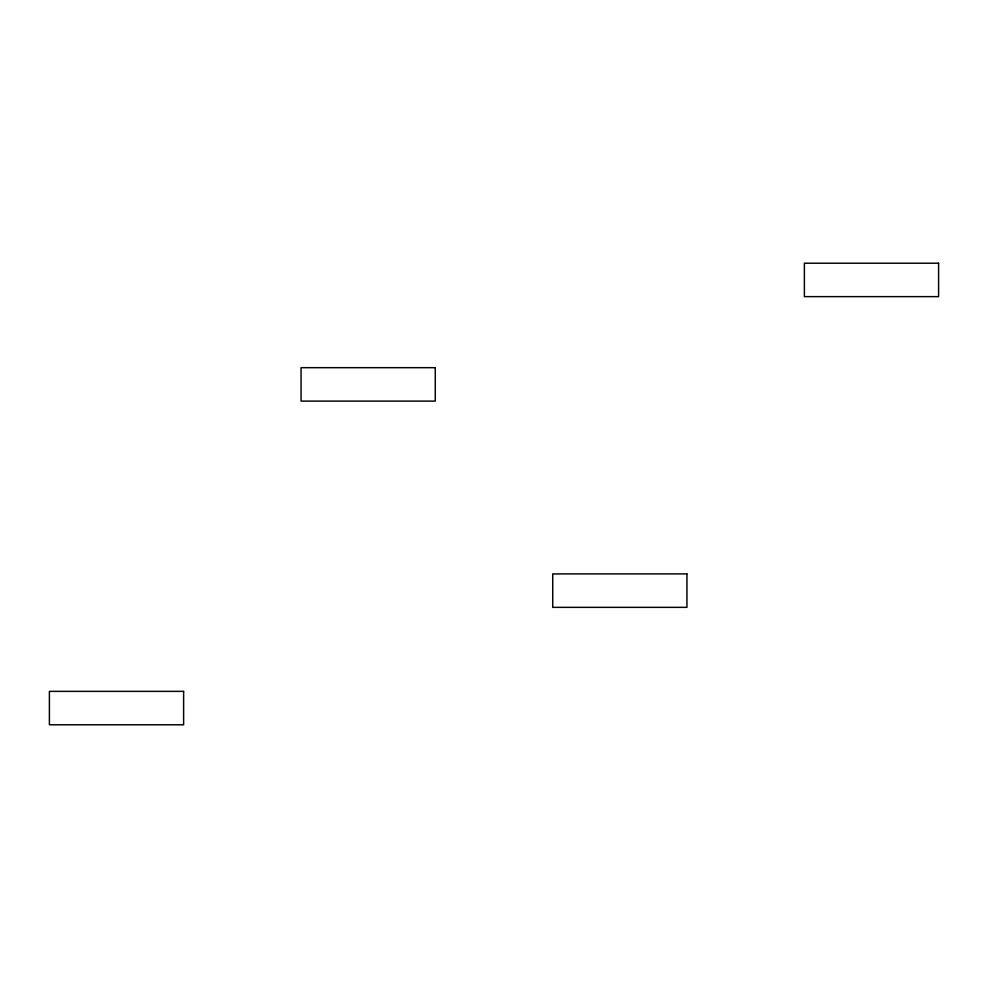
<?xml version="1.0" encoding="UTF-8"?>
<svg xmlns="http://www.w3.org/2000/svg" width="988" height="988" viewBox="0 0 988 988"><rect width="100%" height="100%" fill="white"/><g stroke="black" fill="none" stroke-linecap="round" stroke-linejoin="round"><path stroke-width="1.48" d="M938.6 263.216L804.38 263.216L804.38 296.635L938.6 296.635L938.6 263.216M435.276 367.672L301.056 367.672L301.056 401.103L435.276 401.103L435.276 367.672M686.944 573.917L552.724 573.917L552.724 607.348L686.944 607.348L686.944 573.917M183.62 691.365L49.4 691.365L49.4 724.784L183.62 724.784L183.62 691.365"/></g></svg>
